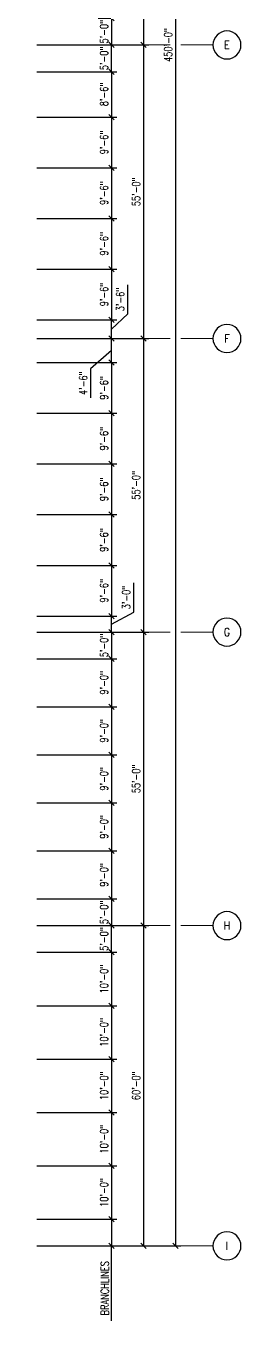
# Model space of a CAD drawing. Extents: x -14553 to 17595, y -13361 to 12610.
# Drawn here: x 9411 to 9894, y -5578 to -2657 of the extents above; entities that cross this region are included whole.
import ezdxf
from ezdxf.enums import TextEntityAlignment as Align

# ---------------------------------------------------------------- set-up
doc = ezdxf.new("R2010")
doc.units = 0
doc.header["$LTSCALE"] = 0.5
doc.header["$MEASUREMENT"] = 0
doc.layers.get('0').update_dxf_attribs({"linetype": 'CONTINUOUS'})
doc.layers.get('DEFPOINTS').update_dxf_attribs({"linetype": 'CONTINUOUS'})
doc.layers.add('Dim-Grid', color=11, linetype='CONTINUOUS', lineweight=20)
doc.layers.add('Grid-Bubbles', color=2, linetype='CONTINUOUS')
doc.styles.add('SECTION-ATTRIB-BOLD', font='simplex.shx', dxfattribs={"width": 0.75})
doc.styles.get("Standard").update_dxf_attribs({"font": 'SIMPLEX.SHX', "width": 0.75})
doc.dimstyles.new('NMBS T192', dxfattribs={"dimscale": 192, "dimtxt": 0.09375, "dimasz": 0.0625, "dimexe": 0.0625, "dimexo": 0.125, "dimgap": 0.03125, "dimtad": 1, "dimdec": 4, "dimrnd": 0.0625, "dimzin": 3, "dimdsep": 46, "dimlunit": 4, "dimtxsty": 'Standard', "dimblk1": 'OBLIQUE', "dimblk2": 'OBLIQUE', "dimsah": 1, "dimcen": -0.125, "dimclrt": 2, "dimadec": 0, "dimazin": 0, "dimtfac": 0.625, "dimtdec": 4, "dimtmove": 0, "dimatfit": 2, "dimfxl": 0.0625, "dimtvp": 0.7, "dimtolj": 1, "dimtzin": 3, "dimarcsym": 0})

# ---------------------------------------------------------------- blocks, each defined once
blk = doc.blocks.new('_OBLIQUE')
at = {"color": 0, "linetype": 'ByBlock'}
blk.add_line((-0.5, -0.5), (0.5, 0.5), dxfattribs=at)
blk = doc.blocks.new('*D196')
at = {"layer": 'DEFPOINTS', "color": 0, "transparency": 16777216}
for p in [(9411.4, -2040), (9411.4, -2700), (9675.4, -2700)]:
    blk.add_point(p, dxfattribs=at)
at = {"layer": 'Dim-Grid', "color": 0, "lineweight": -2, "transparency": 16777216}
for p, q in [((9435.4, -2040), (9687.4, -2040)), ((9675.4, -2040), (9675.4, -2700)), ((9435.4, -2700), (9687.4, -2700))]:
    blk.add_line(p, q, dxfattribs=at)
at = {"layer": 'Dim-Grid', "color": 0, "lineweight": -2, "transparency": 16777216, "xscale": 12, "yscale": 12, "zscale": 12}
for p, rotation in [((9675.4, -2040), 90), ((9675.4, -2700), 270)]:
    blk.add_blockref('_OBLIQUE', p, dxfattribs=dict(at, rotation=rotation))
at = {"layer": 'Dim-Grid', "color": 2, "transparency": 16777216, "insert": (9658.7, -2370), "char_height": 18, "attachment_point": 5, "rotation": 90}
blk.add_mtext('\\A1;55\'-0"', dxfattribs=at)
blk = doc.blocks.new('Grid-Bub')
at = {"color": 0}
blk.add_circle((0, 0), 0.164, dxfattribs=at)
at = {"style": 'SECTION-ATTRIB-BOLD', "width": 0.875}
blk.add_attdef('LABEL', text='', height=0.0938, dxfattribs=at).set_placement((0, 0), align=Align.MIDDLE_CENTER)
blk = doc.blocks.new('*D192')
at = {"layer": 'DEFPOINTS', "color": 0, "transparency": 16777216}
for p in [(9411.4, -2700), (9411.4, -3360), (9675.4, -3360)]:
    blk.add_point(p, dxfattribs=at)
at = {"layer": 'Dim-Grid', "color": 0, "lineweight": -2, "transparency": 16777216}
for p, q in [((9435.4, -2700), (9687.4, -2700)), ((9675.4, -2700), (9675.4, -3360)), ((9435.4, -3360), (9687.4, -3360))]:
    blk.add_line(p, q, dxfattribs=at)
at = {"layer": 'Dim-Grid', "color": 0, "lineweight": -2, "transparency": 16777216, "xscale": 12, "yscale": 12, "zscale": 12}
for p, rotation in [((9675.4, -2700), 90), ((9675.4, -3360), 270)]:
    blk.add_blockref('_OBLIQUE', p, dxfattribs=dict(at, rotation=rotation))
at = {"layer": 'Dim-Grid', "color": 2, "transparency": 16777216, "insert": (9658.7, -3030), "char_height": 18, "attachment_point": 5, "rotation": 90}
blk.add_mtext('\\A1;55\'-0"', dxfattribs=at)
blk = doc.blocks.new('*D193')
at = {"layer": 'DEFPOINTS', "color": 0, "transparency": 16777216}
for p in [(9411.4, -3360), (9411.4, -4020), (9675.4, -4020)]:
    blk.add_point(p, dxfattribs=at)
at = {"layer": 'Dim-Grid', "color": 0, "lineweight": -2, "transparency": 16777216}
for p, q in [((9435.4, -3360), (9687.4, -3360)), ((9675.4, -3360), (9675.4, -4020)), ((9435.4, -4020), (9687.4, -4020))]:
    blk.add_line(p, q, dxfattribs=at)
at = {"layer": 'Dim-Grid', "color": 0, "lineweight": -2, "transparency": 16777216, "xscale": 12, "yscale": 12, "zscale": 12}
for p, rotation in [((9675.4, -3360), 90), ((9675.4, -4020), 270)]:
    blk.add_blockref('_OBLIQUE', p, dxfattribs=dict(at, rotation=rotation))
at = {"layer": 'Dim-Grid', "color": 2, "transparency": 16777216, "insert": (9658.7, -3690), "char_height": 18, "attachment_point": 5, "rotation": 90}
blk.add_mtext('\\A1;55\'-0"', dxfattribs=at)
blk = doc.blocks.new('*D189')
at = {"layer": 'DEFPOINTS', "color": 0, "transparency": 16777216}
for p in [(9411.4, -4020), (9411.4, -4680), (9675.4, -4680)]:
    blk.add_point(p, dxfattribs=at)
at = {"layer": 'Dim-Grid', "color": 0, "lineweight": -2, "transparency": 16777216}
for p, q in [((9435.4, -4020), (9687.4, -4020)), ((9675.4, -4020), (9675.4, -4680)), ((9435.4, -4680), (9687.4, -4680))]:
    blk.add_line(p, q, dxfattribs=at)
at = {"layer": 'Dim-Grid', "color": 0, "lineweight": -2, "transparency": 16777216, "xscale": 12, "yscale": 12, "zscale": 12}
for p, rotation in [((9675.4, -4020), 90), ((9675.4, -4680), 270)]:
    blk.add_blockref('_OBLIQUE', p, dxfattribs=dict(at, rotation=rotation))
at = {"layer": 'Dim-Grid', "color": 2, "transparency": 16777216, "insert": (9658.7, -4350), "char_height": 18, "attachment_point": 5, "rotation": 90}
blk.add_mtext('\\A1;55\'-0"', dxfattribs=at)
blk = doc.blocks.new('*D190')
at = {"layer": 'DEFPOINTS', "color": 0, "transparency": 16777216}
for p in [(9411.4, -4680), (9411.4, -5400), (9675.4, -5400)]:
    blk.add_point(p, dxfattribs=at)
at = {"layer": 'Dim-Grid', "color": 0, "lineweight": -2, "transparency": 16777216}
for p, q in [((9435.4, -4680), (9687.4, -4680)), ((9675.4, -4680), (9675.4, -5400)), ((9435.4, -5400), (9687.4, -5400))]:
    blk.add_line(p, q, dxfattribs=at)
at = {"layer": 'Dim-Grid', "color": 0, "lineweight": -2, "transparency": 16777216, "xscale": 12, "yscale": 12, "zscale": 12}
for p, rotation in [((9675.4, -4680), 90), ((9675.4, -5400), 270)]:
    blk.add_blockref('_OBLIQUE', p, dxfattribs=dict(at, rotation=rotation))
at = {"layer": 'Dim-Grid', "color": 2, "transparency": 16777216, "insert": (9658.7, -5040), "char_height": 18, "attachment_point": 5, "rotation": 90}
blk.add_mtext('\\A1;60\'-0"', dxfattribs=at)
blk = doc.blocks.new('*D191')
at = {"layer": 'DEFPOINTS', "color": 0, "transparency": 16777216}
for p in [(9411.4, 0), (9411.4, -5400), (9747.4, -5400)]:
    blk.add_point(p, dxfattribs=at)
at = {"layer": 'Dim-Grid', "color": 0, "lineweight": -2, "transparency": 16777216}
for p, q in [((9435.4, 0), (9759.4, 0)), ((9747.4, 0), (9747.4, -5400)), ((9435.4, -5400), (9759.4, -5400))]:
    blk.add_line(p, q, dxfattribs=at)
at = {"layer": 'Dim-Grid', "color": 0, "lineweight": -2, "transparency": 16777216, "xscale": 12, "yscale": 12, "zscale": 12}
for p, rotation in [((9747.4, 0), 90), ((9747.4, -5400), 270)]:
    blk.add_blockref('_OBLIQUE', p, dxfattribs=dict(at, rotation=rotation))
at = {"layer": 'Dim-Grid', "color": 2, "transparency": 16777216, "insert": (9730.7, -2700), "char_height": 18, "attachment_point": 5, "rotation": 90}
blk.add_mtext('\\A1;450\'-0"', dxfattribs=at)
blk = doc.blocks.new('*D225')
at = {"layer": 'DEFPOINTS', "color": 0, "transparency": 16777216}
for p in [(9411.4, -2640), (9411.4, -2700), (9603.4, -2700)]:
    blk.add_point(p, dxfattribs=at)
at = {"layer": 'Dim-Grid', "color": 0, "lineweight": -2, "transparency": 16777216}
for p, q in [((9435.4, -2640), (9615.4, -2640)), ((9603.4, -2640), (9603.4, -2700)), ((9435.4, -2700), (9615.4, -2700))]:
    blk.add_line(p, q, dxfattribs=at)
at = {"layer": 'Dim-Grid', "color": 0, "lineweight": -2, "transparency": 16777216, "xscale": 12, "yscale": 12, "zscale": 12}
for p, rotation in [((9603.4, -2640), 90), ((9603.4, -2700), 270)]:
    blk.add_blockref('_OBLIQUE', p, dxfattribs=dict(at, rotation=rotation))
at = {"layer": 'Dim-Grid', "color": 2, "transparency": 16777216, "insert": (9586.7, -2670), "char_height": 18, "attachment_point": 5, "rotation": 90}
blk.add_mtext('\\A1;5\'-0"', dxfattribs=at)
blk = doc.blocks.new('*D226')
at = {"layer": 'DEFPOINTS', "color": 0, "transparency": 16777216}
for p in [(9411.4, -3984), (9603.4, -3984), (9411.4, -4020)]:
    blk.add_point(p, dxfattribs=at)
at = {"layer": 'Dim-Grid', "color": 0, "lineweight": -2, "transparency": 16777216}
for p, q in [((9653.4, -3974.9), (9653.4, -3909.5)), ((9435.4, -3984), (9615.4, -3984)), ((9603.4, -4002), (9653.4, -3974.9)), ((9603.4, -4020), (9603.4, -3984)), ((9435.4, -4020), (9615.4, -4020))]:
    blk.add_line(p, q, dxfattribs=at)
at = {"layer": 'Dim-Grid', "color": 0, "lineweight": -2, "transparency": 16777216, "xscale": 12, "yscale": 12, "zscale": 12}
for p, rotation in [((9603.4, -3984), 90), ((9603.4, -4020), 270)]:
    blk.add_blockref('_OBLIQUE', p, dxfattribs=dict(at, rotation=rotation))
at = {"layer": 'Dim-Grid', "color": 2, "transparency": 16777216, "insert": (9636.7, -3942.2), "char_height": 18, "attachment_point": 5, "rotation": 90}
blk.add_mtext('\\A1;3\'-0"', dxfattribs=at)
blk = doc.blocks.new('*D227')
at = {"layer": 'DEFPOINTS', "color": 0, "transparency": 16777216}
for p in [(9411.4, -4020), (9411.4, -4080), (9603.4, -4080)]:
    blk.add_point(p, dxfattribs=at)
at = {"layer": 'Dim-Grid', "color": 0, "lineweight": -2, "transparency": 16777216}
for p, q in [((9435.4, -4020), (9615.4, -4020)), ((9603.4, -4020), (9603.4, -4080)), ((9435.4, -4080), (9615.4, -4080))]:
    blk.add_line(p, q, dxfattribs=at)
at = {"layer": 'Dim-Grid', "color": 0, "lineweight": -2, "transparency": 16777216, "xscale": 12, "yscale": 12, "zscale": 12}
for p, rotation in [((9603.4, -4020), 90), ((9603.4, -4080), 270)]:
    blk.add_blockref('_OBLIQUE', p, dxfattribs=dict(at, rotation=rotation))
at = {"layer": 'Dim-Grid', "color": 2, "transparency": 16777216, "insert": (9586.7, -4050), "char_height": 18, "attachment_point": 5, "rotation": 90}
blk.add_mtext('\\A1;5\'-0"', dxfattribs=at)
blk = doc.blocks.new('*D233')
at = {"layer": 'DEFPOINTS', "color": 0, "transparency": 16777216}
for p in [(9411.4, -4080), (9411.4, -4188), (9603.4, -4188)]:
    blk.add_point(p, dxfattribs=at)
at = {"layer": 'Dim-Grid', "color": 0, "lineweight": -2, "transparency": 16777216}
for p, q in [((9435.4, -4080), (9615.4, -4080)), ((9603.4, -4080), (9603.4, -4188)), ((9435.4, -4188), (9615.4, -4188))]:
    blk.add_line(p, q, dxfattribs=at)
at = {"layer": 'Dim-Grid', "color": 0, "lineweight": -2, "transparency": 16777216, "xscale": 12, "yscale": 12, "zscale": 12}
for p, rotation in [((9603.4, -4080), 90), ((9603.4, -4188), 270)]:
    blk.add_blockref('_OBLIQUE', p, dxfattribs=dict(at, rotation=rotation))
at = {"layer": 'Dim-Grid', "color": 2, "transparency": 16777216, "insert": (9586.7, -4134), "char_height": 18, "attachment_point": 5, "rotation": 90}
blk.add_mtext('\\A1;9\'-0"', dxfattribs=at)
blk = doc.blocks.new('*D234')
at = {"layer": 'DEFPOINTS', "color": 0, "transparency": 16777216}
for p in [(9411.4, -4188), (9411.4, -4296), (9603.4, -4296)]:
    blk.add_point(p, dxfattribs=at)
at = {"layer": 'Dim-Grid', "color": 0, "lineweight": -2, "transparency": 16777216}
for p, q in [((9435.4, -4188), (9615.4, -4188)), ((9603.4, -4188), (9603.4, -4296)), ((9435.4, -4296), (9615.4, -4296))]:
    blk.add_line(p, q, dxfattribs=at)
at = {"layer": 'Dim-Grid', "color": 0, "lineweight": -2, "transparency": 16777216, "xscale": 12, "yscale": 12, "zscale": 12}
for p, rotation in [((9603.4, -4188), 90), ((9603.4, -4296), 270)]:
    blk.add_blockref('_OBLIQUE', p, dxfattribs=dict(at, rotation=rotation))
at = {"layer": 'Dim-Grid', "color": 2, "transparency": 16777216, "insert": (9586.7, -4242), "char_height": 18, "attachment_point": 5, "rotation": 90}
blk.add_mtext('\\A1;9\'-0"', dxfattribs=at)
blk = doc.blocks.new('*D235')
at = {"layer": 'DEFPOINTS', "color": 0, "transparency": 16777216}
for p in [(9411.4, -4296), (9411.4, -4404), (9603.4, -4404)]:
    blk.add_point(p, dxfattribs=at)
at = {"layer": 'Dim-Grid', "color": 0, "lineweight": -2, "transparency": 16777216}
for p, q in [((9435.4, -4296), (9615.4, -4296)), ((9603.4, -4296), (9603.4, -4404)), ((9435.4, -4404), (9615.4, -4404))]:
    blk.add_line(p, q, dxfattribs=at)
at = {"layer": 'Dim-Grid', "color": 0, "lineweight": -2, "transparency": 16777216, "xscale": 12, "yscale": 12, "zscale": 12}
for p, rotation in [((9603.4, -4296), 90), ((9603.4, -4404), 270)]:
    blk.add_blockref('_OBLIQUE', p, dxfattribs=dict(at, rotation=rotation))
at = {"layer": 'Dim-Grid', "color": 2, "transparency": 16777216, "insert": (9586.7, -4350), "char_height": 18, "attachment_point": 5, "rotation": 90}
blk.add_mtext('\\A1;9\'-0"', dxfattribs=at)
blk = doc.blocks.new('*D236')
at = {"layer": 'DEFPOINTS', "color": 0, "transparency": 16777216}
for p in [(9411.4, -4404), (9411.4, -4512), (9603.4, -4512)]:
    blk.add_point(p, dxfattribs=at)
at = {"layer": 'Dim-Grid', "color": 0, "lineweight": -2, "transparency": 16777216}
for p, q in [((9435.4, -4404), (9615.4, -4404)), ((9603.4, -4404), (9603.4, -4512)), ((9435.4, -4512), (9615.4, -4512))]:
    blk.add_line(p, q, dxfattribs=at)
at = {"layer": 'Dim-Grid', "color": 0, "lineweight": -2, "transparency": 16777216, "xscale": 12, "yscale": 12, "zscale": 12}
for p, rotation in [((9603.4, -4404), 90), ((9603.4, -4512), 270)]:
    blk.add_blockref('_OBLIQUE', p, dxfattribs=dict(at, rotation=rotation))
at = {"layer": 'Dim-Grid', "color": 2, "transparency": 16777216, "insert": (9586.7, -4458), "char_height": 18, "attachment_point": 5, "rotation": 90}
blk.add_mtext('\\A1;9\'-0"', dxfattribs=at)
blk = doc.blocks.new('*D237')
at = {"layer": 'DEFPOINTS', "color": 0, "transparency": 16777216}
for p in [(9411.4, -4512), (9411.4, -4620), (9603.4, -4620)]:
    blk.add_point(p, dxfattribs=at)
at = {"layer": 'Dim-Grid', "color": 0, "lineweight": -2, "transparency": 16777216}
for p, q in [((9435.4, -4512), (9615.4, -4512)), ((9603.4, -4512), (9603.4, -4620)), ((9435.4, -4620), (9615.4, -4620))]:
    blk.add_line(p, q, dxfattribs=at)
at = {"layer": 'Dim-Grid', "color": 0, "lineweight": -2, "transparency": 16777216, "xscale": 12, "yscale": 12, "zscale": 12}
for p, rotation in [((9603.4, -4512), 90), ((9603.4, -4620), 270)]:
    blk.add_blockref('_OBLIQUE', p, dxfattribs=dict(at, rotation=rotation))
at = {"layer": 'Dim-Grid', "color": 2, "transparency": 16777216, "insert": (9586.7, -4566), "char_height": 18, "attachment_point": 5, "rotation": 90}
blk.add_mtext('\\A1;9\'-0"', dxfattribs=at)
blk = doc.blocks.new('*D238')
at = {"layer": 'DEFPOINTS', "color": 0, "transparency": 16777216}
for p in [(9411.4, -4620), (9411.4, -4680), (9603.4, -4680)]:
    blk.add_point(p, dxfattribs=at)
at = {"layer": 'Dim-Grid', "color": 0, "lineweight": -2, "transparency": 16777216}
for p, q in [((9435.4, -4620), (9615.4, -4620)), ((9603.4, -4620), (9603.4, -4680)), ((9435.4, -4680), (9615.4, -4680))]:
    blk.add_line(p, q, dxfattribs=at)
at = {"layer": 'Dim-Grid', "color": 0, "lineweight": -2, "transparency": 16777216, "xscale": 12, "yscale": 12, "zscale": 12}
for p, rotation in [((9603.4, -4620), 90), ((9603.4, -4680), 270)]:
    blk.add_blockref('_OBLIQUE', p, dxfattribs=dict(at, rotation=rotation))
at = {"layer": 'Dim-Grid', "color": 2, "transparency": 16777216, "insert": (9586.7, -4650), "char_height": 18, "attachment_point": 5, "rotation": 90}
blk.add_mtext('\\A1;5\'-0"', dxfattribs=at)
blk = doc.blocks.new('*D239')
at = {"layer": 'DEFPOINTS', "color": 0, "transparency": 16777216}
for p in [(9411.4, -4680), (9603.4, -4680), (9411.4, -4740)]:
    blk.add_point(p, dxfattribs=at)
at = {"layer": 'Dim-Grid', "color": 0, "lineweight": -2, "transparency": 16777216}
for p, q in [((9435.4, -4680), (9615.4, -4680)), ((9603.4, -4740), (9603.4, -4680)), ((9435.4, -4740), (9615.4, -4740))]:
    blk.add_line(p, q, dxfattribs=at)
at = {"layer": 'Dim-Grid', "color": 0, "lineweight": -2, "transparency": 16777216, "xscale": 12, "yscale": 12, "zscale": 12}
for p, rotation in [((9603.4, -4680), 90), ((9603.4, -4740), 270)]:
    blk.add_blockref('_OBLIQUE', p, dxfattribs=dict(at, rotation=rotation))
at = {"layer": 'Dim-Grid', "color": 2, "transparency": 16777216, "insert": (9586.7, -4710), "char_height": 18, "attachment_point": 5, "rotation": 90}
blk.add_mtext('\\A1;5\'-0"', dxfattribs=at)
blk = doc.blocks.new('*D240')
at = {"layer": 'DEFPOINTS', "color": 0, "transparency": 16777216}
for p in [(9411.4, -4740), (9411.4, -4860), (9603.4, -4860)]:
    blk.add_point(p, dxfattribs=at)
at = {"layer": 'Dim-Grid', "color": 0, "lineweight": -2, "transparency": 16777216}
for p, q in [((9435.4, -4740), (9615.4, -4740)), ((9603.4, -4740), (9603.4, -4860)), ((9435.4, -4860), (9615.4, -4860))]:
    blk.add_line(p, q, dxfattribs=at)
at = {"layer": 'Dim-Grid', "color": 0, "lineweight": -2, "transparency": 16777216, "xscale": 12, "yscale": 12, "zscale": 12}
for p, rotation in [((9603.4, -4740), 90), ((9603.4, -4860), 270)]:
    blk.add_blockref('_OBLIQUE', p, dxfattribs=dict(at, rotation=rotation))
at = {"layer": 'Dim-Grid', "color": 2, "transparency": 16777216, "insert": (9586.7, -4800), "char_height": 18, "attachment_point": 5, "rotation": 90}
blk.add_mtext('\\A1;10\'-0"', dxfattribs=at)
blk = doc.blocks.new('*D241')
at = {"layer": 'DEFPOINTS', "color": 0, "transparency": 16777216}
for p in [(9411.4, -4860), (9411.4, -4980), (9603.4, -4980)]:
    blk.add_point(p, dxfattribs=at)
at = {"layer": 'Dim-Grid', "color": 0, "lineweight": -2, "transparency": 16777216}
for p, q in [((9435.4, -4860), (9615.4, -4860)), ((9603.4, -4860), (9603.4, -4980)), ((9435.4, -4980), (9615.4, -4980))]:
    blk.add_line(p, q, dxfattribs=at)
at = {"layer": 'Dim-Grid', "color": 0, "lineweight": -2, "transparency": 16777216, "xscale": 12, "yscale": 12, "zscale": 12}
for p, rotation in [((9603.4, -4860), 90), ((9603.4, -4980), 270)]:
    blk.add_blockref('_OBLIQUE', p, dxfattribs=dict(at, rotation=rotation))
at = {"layer": 'Dim-Grid', "color": 2, "transparency": 16777216, "insert": (9586.7, -4920), "char_height": 18, "attachment_point": 5, "rotation": 90}
blk.add_mtext('\\A1;10\'-0"', dxfattribs=at)
blk = doc.blocks.new('*D242')
at = {"layer": 'DEFPOINTS', "color": 0, "transparency": 16777216}
for p in [(9411.4, -4980), (9411.4, -5100), (9603.4, -5100)]:
    blk.add_point(p, dxfattribs=at)
at = {"layer": 'Dim-Grid', "color": 0, "lineweight": -2, "transparency": 16777216}
for p, q in [((9435.4, -4980), (9615.4, -4980)), ((9603.4, -4980), (9603.4, -5100)), ((9435.4, -5100), (9615.4, -5100))]:
    blk.add_line(p, q, dxfattribs=at)
at = {"layer": 'Dim-Grid', "color": 0, "lineweight": -2, "transparency": 16777216, "xscale": 12, "yscale": 12, "zscale": 12}
for p, rotation in [((9603.4, -4980), 90), ((9603.4, -5100), 270)]:
    blk.add_blockref('_OBLIQUE', p, dxfattribs=dict(at, rotation=rotation))
at = {"layer": 'Dim-Grid', "color": 2, "transparency": 16777216, "insert": (9586.7, -5040), "char_height": 18, "attachment_point": 5, "rotation": 90}
blk.add_mtext('\\A1;10\'-0"', dxfattribs=at)
blk = doc.blocks.new('*D228')
at = {"layer": 'DEFPOINTS', "color": 0, "transparency": 16777216}
for p in [(9411.4, -5100), (9411.4, -5220), (9603.4, -5220)]:
    blk.add_point(p, dxfattribs=at)
at = {"layer": 'Dim-Grid', "color": 0, "lineweight": -2, "transparency": 16777216}
for p, q in [((9435.4, -5100), (9615.4, -5100)), ((9603.4, -5100), (9603.4, -5220)), ((9435.4, -5220), (9615.4, -5220))]:
    blk.add_line(p, q, dxfattribs=at)
at = {"layer": 'Dim-Grid', "color": 0, "lineweight": -2, "transparency": 16777216, "xscale": 12, "yscale": 12, "zscale": 12}
for p, rotation in [((9603.4, -5100), 90), ((9603.4, -5220), 270)]:
    blk.add_blockref('_OBLIQUE', p, dxfattribs=dict(at, rotation=rotation))
at = {"layer": 'Dim-Grid', "color": 2, "transparency": 16777216, "insert": (9586.7, -5160), "char_height": 18, "attachment_point": 5, "rotation": 90}
blk.add_mtext('\\A1;10\'-0"', dxfattribs=at)
blk = doc.blocks.new('*D229')
at = {"layer": 'DEFPOINTS', "color": 0, "transparency": 16777216}
for p in [(9411.4, -5220), (9411.4, -5340), (9603.4, -5340)]:
    blk.add_point(p, dxfattribs=at)
at = {"layer": 'Dim-Grid', "color": 0, "lineweight": -2, "transparency": 16777216}
for p, q in [((9435.4, -5220), (9615.4, -5220)), ((9603.4, -5220), (9603.4, -5340)), ((9435.4, -5340), (9615.4, -5340))]:
    blk.add_line(p, q, dxfattribs=at)
at = {"layer": 'Dim-Grid', "color": 0, "lineweight": -2, "transparency": 16777216, "xscale": 12, "yscale": 12, "zscale": 12}
for p, rotation in [((9603.4, -5220), 90), ((9603.4, -5340), 270)]:
    blk.add_blockref('_OBLIQUE', p, dxfattribs=dict(at, rotation=rotation))
at = {"layer": 'Dim-Grid', "color": 2, "transparency": 16777216, "insert": (9586.7, -5280), "char_height": 18, "attachment_point": 5, "rotation": 90}
blk.add_mtext('\\A1;10\'-0"', dxfattribs=at)
blk = doc.blocks.new('*D230')
at = {"layer": 'DEFPOINTS', "color": 0, "transparency": 16777216}
for p in [(9411.4, -3870), (9411.4, -3984), (9603.4, -3984)]:
    blk.add_point(p, dxfattribs=at)
at = {"layer": 'Dim-Grid', "color": 0, "lineweight": -2, "transparency": 16777216}
for p, q in [((9435.4, -3870), (9615.4, -3870)), ((9603.4, -3870), (9603.4, -3984)), ((9435.4, -3984), (9615.4, -3984))]:
    blk.add_line(p, q, dxfattribs=at)
at = {"layer": 'Dim-Grid', "color": 0, "lineweight": -2, "transparency": 16777216, "xscale": 12, "yscale": 12, "zscale": 12}
for p, rotation in [((9603.4, -3870), 90), ((9603.4, -3984), 270)]:
    blk.add_blockref('_OBLIQUE', p, dxfattribs=dict(at, rotation=rotation))
at = {"layer": 'Dim-Grid', "color": 2, "transparency": 16777216, "insert": (9586.7, -3927), "char_height": 18, "attachment_point": 5, "rotation": 90}
blk.add_mtext('\\A1;9\'-6"', dxfattribs=at)
blk = doc.blocks.new('*D231')
at = {"layer": 'DEFPOINTS', "color": 0, "transparency": 16777216}
for p in [(9411.4, -3756), (9411.4, -3870), (9603.4, -3870)]:
    blk.add_point(p, dxfattribs=at)
at = {"layer": 'Dim-Grid', "color": 0, "lineweight": -2, "transparency": 16777216}
for p, q in [((9435.4, -3756), (9615.4, -3756)), ((9603.4, -3756), (9603.4, -3870)), ((9435.4, -3870), (9615.4, -3870))]:
    blk.add_line(p, q, dxfattribs=at)
at = {"layer": 'Dim-Grid', "color": 0, "lineweight": -2, "transparency": 16777216, "xscale": 12, "yscale": 12, "zscale": 12}
for p, rotation in [((9603.4, -3756), 90), ((9603.4, -3870), 270)]:
    blk.add_blockref('_OBLIQUE', p, dxfattribs=dict(at, rotation=rotation))
at = {"layer": 'Dim-Grid', "color": 2, "transparency": 16777216, "insert": (9586.7, -3813), "char_height": 18, "attachment_point": 5, "rotation": 90}
blk.add_mtext('\\A1;9\'-6"', dxfattribs=at)
blk = doc.blocks.new('*D232')
at = {"layer": 'DEFPOINTS', "color": 0, "transparency": 16777216}
for p in [(9411.4, -3642), (9411.4, -3756), (9603.4, -3756)]:
    blk.add_point(p, dxfattribs=at)
at = {"layer": 'Dim-Grid', "color": 0, "lineweight": -2, "transparency": 16777216}
for p, q in [((9435.4, -3642), (9615.4, -3642)), ((9603.4, -3642), (9603.4, -3756)), ((9435.4, -3756), (9615.4, -3756))]:
    blk.add_line(p, q, dxfattribs=at)
at = {"layer": 'Dim-Grid', "color": 0, "lineweight": -2, "transparency": 16777216, "xscale": 12, "yscale": 12, "zscale": 12}
for p, rotation in [((9603.4, -3642), 90), ((9603.4, -3756), 270)]:
    blk.add_blockref('_OBLIQUE', p, dxfattribs=dict(at, rotation=rotation))
at = {"layer": 'Dim-Grid', "color": 2, "transparency": 16777216, "insert": (9586.7, -3699), "char_height": 18, "attachment_point": 5, "rotation": 90}
blk.add_mtext('\\A1;9\'-6"', dxfattribs=at)
blk = doc.blocks.new('*D243')
at = {"layer": 'DEFPOINTS', "color": 0, "transparency": 16777216}
for p in [(9411.4, -3528), (9411.4, -3642), (9603.4, -3642)]:
    blk.add_point(p, dxfattribs=at)
at = {"layer": 'Dim-Grid', "color": 0, "lineweight": -2, "transparency": 16777216}
for p, q in [((9435.4, -3528), (9615.4, -3528)), ((9603.4, -3528), (9603.4, -3642)), ((9435.4, -3642), (9615.4, -3642))]:
    blk.add_line(p, q, dxfattribs=at)
at = {"layer": 'Dim-Grid', "color": 0, "lineweight": -2, "transparency": 16777216, "xscale": 12, "yscale": 12, "zscale": 12}
for p, rotation in [((9603.4, -3528), 90), ((9603.4, -3642), 270)]:
    blk.add_blockref('_OBLIQUE', p, dxfattribs=dict(at, rotation=rotation))
at = {"layer": 'Dim-Grid', "color": 2, "transparency": 16777216, "insert": (9586.7, -3585), "char_height": 18, "attachment_point": 5, "rotation": 90}
blk.add_mtext('\\A1;9\'-6"', dxfattribs=at)
blk = doc.blocks.new('*D244')
at = {"layer": 'DEFPOINTS', "color": 0, "transparency": 16777216}
for p in [(9411.4, -3414), (9411.4, -3528), (9603.4, -3528)]:
    blk.add_point(p, dxfattribs=at)
at = {"layer": 'Dim-Grid', "color": 0, "lineweight": -2, "transparency": 16777216}
for p, q in [((9435.4, -3414), (9615.4, -3414)), ((9603.4, -3414), (9603.4, -3528)), ((9435.4, -3528), (9615.4, -3528))]:
    blk.add_line(p, q, dxfattribs=at)
at = {"layer": 'Dim-Grid', "color": 0, "lineweight": -2, "transparency": 16777216, "xscale": 12, "yscale": 12, "zscale": 12}
for p, rotation in [((9603.4, -3414), 90), ((9603.4, -3528), 270)]:
    blk.add_blockref('_OBLIQUE', p, dxfattribs=dict(at, rotation=rotation))
at = {"layer": 'Dim-Grid', "color": 2, "transparency": 16777216, "insert": (9586.7, -3471), "char_height": 18, "attachment_point": 5, "rotation": 90}
blk.add_mtext('\\A1;9\'-6"', dxfattribs=at)
blk = doc.blocks.new('*D245')
at = {"layer": 'DEFPOINTS', "color": 0, "transparency": 16777216}
for p in [(9411.4, -3360), (9603.4, -3360), (9411.4, -3414)]:
    blk.add_point(p, dxfattribs=at)
at = {"layer": 'Dim-Grid', "color": 0, "lineweight": -2, "transparency": 16777216}
for p, q in [((9435.4, -3360), (9615.4, -3360)), ((9603.4, -3387), (9556.6, -3427.8)), ((9603.4, -3414), (9603.4, -3360)), ((9435.4, -3414), (9615.4, -3414)), ((9556.6, -3427.8), (9556.6, -3493.1))]:
    blk.add_line(p, q, dxfattribs=at)
at = {"layer": 'Dim-Grid', "color": 0, "lineweight": -2, "transparency": 16777216, "xscale": 12, "yscale": 12, "zscale": 12}
for p, rotation in [((9603.4, -3360), 90), ((9603.4, -3414), 270)]:
    blk.add_blockref('_OBLIQUE', p, dxfattribs=dict(at, rotation=rotation))
at = {"layer": 'Dim-Grid', "color": 2, "transparency": 16777216, "insert": (9539.9, -3460.4), "char_height": 18, "attachment_point": 5, "rotation": 90}
blk.add_mtext('\\A1;4\'-6"', dxfattribs=at)
blk = doc.blocks.new('*D246')
at = {"layer": 'DEFPOINTS', "color": 0, "transparency": 16777216}
for p in [(9411.4, -3318), (9603.4, -3318), (9411.4, -3360)]:
    blk.add_point(p, dxfattribs=at)
at = {"layer": 'Dim-Grid', "color": 0, "lineweight": -2, "transparency": 16777216}
for p, q in [((9639.9, -3304.7), (9639.9, -3239.4)), ((9435.4, -3318), (9615.4, -3318)), ((9603.4, -3339), (9639.9, -3304.7)), ((9603.4, -3360), (9603.4, -3318)), ((9435.4, -3360), (9615.4, -3360))]:
    blk.add_line(p, q, dxfattribs=at)
at = {"layer": 'Dim-Grid', "color": 0, "lineweight": -2, "transparency": 16777216, "xscale": 12, "yscale": 12, "zscale": 12}
for p, rotation in [((9603.4, -3318), 90), ((9603.4, -3360), 270)]:
    blk.add_blockref('_OBLIQUE', p, dxfattribs=dict(at, rotation=rotation))
at = {"layer": 'Dim-Grid', "color": 2, "transparency": 16777216, "insert": (9623.2, -3272.1), "char_height": 18, "attachment_point": 5, "rotation": 90}
blk.add_mtext('\\A1;3\'-6"', dxfattribs=at)
blk = doc.blocks.new('*D247')
at = {"layer": 'DEFPOINTS', "color": 0, "transparency": 16777216}
for p in [(9411.4, -3204), (9411.4, -3318), (9603.4, -3318)]:
    blk.add_point(p, dxfattribs=at)
at = {"layer": 'Dim-Grid', "color": 0, "lineweight": -2, "transparency": 16777216}
for p, q in [((9435.4, -3204), (9615.4, -3204)), ((9603.4, -3204), (9603.4, -3318)), ((9435.4, -3318), (9615.4, -3318))]:
    blk.add_line(p, q, dxfattribs=at)
at = {"layer": 'Dim-Grid', "color": 0, "lineweight": -2, "transparency": 16777216, "xscale": 12, "yscale": 12, "zscale": 12}
for p, rotation in [((9603.4, -3204), 90), ((9603.4, -3318), 270)]:
    blk.add_blockref('_OBLIQUE', p, dxfattribs=dict(at, rotation=rotation))
at = {"layer": 'Dim-Grid', "color": 2, "transparency": 16777216, "insert": (9586.7, -3261), "char_height": 18, "attachment_point": 5, "rotation": 90}
blk.add_mtext('\\A1;9\'-6"', dxfattribs=at)
blk = doc.blocks.new('*D248')
at = {"layer": 'DEFPOINTS', "color": 0, "transparency": 16777216}
for p in [(9411.4, -3090), (9411.4, -3204), (9603.4, -3204)]:
    blk.add_point(p, dxfattribs=at)
at = {"layer": 'Dim-Grid', "color": 0, "lineweight": -2, "transparency": 16777216}
for p, q in [((9435.4, -3090), (9615.4, -3090)), ((9603.4, -3090), (9603.4, -3204)), ((9435.4, -3204), (9615.4, -3204))]:
    blk.add_line(p, q, dxfattribs=at)
at = {"layer": 'Dim-Grid', "color": 0, "lineweight": -2, "transparency": 16777216, "xscale": 12, "yscale": 12, "zscale": 12}
for p, rotation in [((9603.4, -3090), 90), ((9603.4, -3204), 270)]:
    blk.add_blockref('_OBLIQUE', p, dxfattribs=dict(at, rotation=rotation))
at = {"layer": 'Dim-Grid', "color": 2, "transparency": 16777216, "insert": (9586.7, -3147), "char_height": 18, "attachment_point": 5, "rotation": 90}
blk.add_mtext('\\A1;9\'-6"', dxfattribs=at)
blk = doc.blocks.new('*D249')
at = {"layer": 'DEFPOINTS', "color": 0, "transparency": 16777216}
for p in [(9411.4, -2976), (9411.4, -3090), (9603.4, -3090)]:
    blk.add_point(p, dxfattribs=at)
at = {"layer": 'Dim-Grid', "color": 0, "lineweight": -2, "transparency": 16777216}
for p, q in [((9435.4, -2976), (9615.4, -2976)), ((9603.4, -2976), (9603.4, -3090)), ((9435.4, -3090), (9615.4, -3090))]:
    blk.add_line(p, q, dxfattribs=at)
at = {"layer": 'Dim-Grid', "color": 0, "lineweight": -2, "transparency": 16777216, "xscale": 12, "yscale": 12, "zscale": 12}
for p, rotation in [((9603.4, -2976), 90), ((9603.4, -3090), 270)]:
    blk.add_blockref('_OBLIQUE', p, dxfattribs=dict(at, rotation=rotation))
at = {"layer": 'Dim-Grid', "color": 2, "transparency": 16777216, "insert": (9586.7, -3033), "char_height": 18, "attachment_point": 5, "rotation": 90}
blk.add_mtext('\\A1;9\'-6"', dxfattribs=at)
blk = doc.blocks.new('*D250')
at = {"layer": 'DEFPOINTS', "color": 0, "transparency": 16777216}
for p in [(9411.4, -2862), (9411.4, -2976), (9603.4, -2976)]:
    blk.add_point(p, dxfattribs=at)
at = {"layer": 'Dim-Grid', "color": 0, "lineweight": -2, "transparency": 16777216}
for p, q in [((9435.4, -2862), (9615.4, -2862)), ((9603.4, -2862), (9603.4, -2976)), ((9435.4, -2976), (9615.4, -2976))]:
    blk.add_line(p, q, dxfattribs=at)
at = {"layer": 'Dim-Grid', "color": 0, "lineweight": -2, "transparency": 16777216, "xscale": 12, "yscale": 12, "zscale": 12}
for p, rotation in [((9603.4, -2862), 90), ((9603.4, -2976), 270)]:
    blk.add_blockref('_OBLIQUE', p, dxfattribs=dict(at, rotation=rotation))
at = {"layer": 'Dim-Grid', "color": 2, "transparency": 16777216, "insert": (9586.7, -2919), "char_height": 18, "attachment_point": 5, "rotation": 90}
blk.add_mtext('\\A1;9\'-6"', dxfattribs=at)
blk = doc.blocks.new('*D251')
at = {"layer": 'DEFPOINTS', "color": 0, "transparency": 16777216}
for p in [(9411.4, -2760), (9411.4, -2862), (9603.4, -2862)]:
    blk.add_point(p, dxfattribs=at)
at = {"layer": 'Dim-Grid', "color": 0, "lineweight": -2, "transparency": 16777216}
for p, q in [((9435.4, -2760), (9615.4, -2760)), ((9603.4, -2760), (9603.4, -2862)), ((9435.4, -2862), (9615.4, -2862))]:
    blk.add_line(p, q, dxfattribs=at)
at = {"layer": 'Dim-Grid', "color": 0, "lineweight": -2, "transparency": 16777216, "xscale": 12, "yscale": 12, "zscale": 12}
for p, rotation in [((9603.4, -2760), 90), ((9603.4, -2862), 270)]:
    blk.add_blockref('_OBLIQUE', p, dxfattribs=dict(at, rotation=rotation))
at = {"layer": 'Dim-Grid', "color": 2, "transparency": 16777216, "insert": (9586.7, -2811), "char_height": 18, "attachment_point": 5, "rotation": 90}
blk.add_mtext('\\A1;8\'-6"', dxfattribs=at)
blk = doc.blocks.new('*D252')
at = {"layer": 'DEFPOINTS', "color": 0, "transparency": 16777216}
for p in [(9411.4, -2700), (9603.4, -2700), (9411.4, -2760)]:
    blk.add_point(p, dxfattribs=at)
at = {"layer": 'Dim-Grid', "color": 0, "lineweight": -2, "transparency": 16777216}
for p, q in [((9435.4, -2700), (9615.4, -2700)), ((9603.4, -2760), (9603.4, -2700)), ((9435.4, -2760), (9615.4, -2760))]:
    blk.add_line(p, q, dxfattribs=at)
at = {"layer": 'Dim-Grid', "color": 0, "lineweight": -2, "transparency": 16777216, "xscale": 12, "yscale": 12, "zscale": 12}
for p, rotation in [((9603.4, -2700), 90), ((9603.4, -2760), 270)]:
    blk.add_blockref('_OBLIQUE', p, dxfattribs=dict(at, rotation=rotation))
at = {"layer": 'Dim-Grid', "color": 2, "transparency": 16777216, "insert": (9586.7, -2730), "char_height": 18, "attachment_point": 5, "rotation": 90}
blk.add_mtext('\\A1;5\'-0"', dxfattribs=at)
blk = doc.blocks.new('*D323')
at = {"layer": 'DEFPOINTS', "color": 0, "transparency": 16777216}
for p in [(9411.4, -5340), (9411.4, -5400), (9603.4, -5400)]:
    blk.add_point(p, dxfattribs=at)
at = {"layer": 'Dim-Grid', "color": 0, "lineweight": -2, "transparency": 16777216}
for p, q in [((9435.4, -5340), (9615.4, -5340)), ((9603.4, -5340), (9603.4, -5400)), ((9435.4, -5400), (9615.4, -5400)), ((9603.4, -5568.5), (9603.4, -5400))]:
    blk.add_line(p, q, dxfattribs=at)
at = {"layer": 'Dim-Grid', "color": 0, "lineweight": -2, "transparency": 16777216, "xscale": 12, "yscale": 12, "zscale": 12}
for p, rotation in [((9603.4, -5340), 90), ((9603.4, -5400), 270)]:
    blk.add_blockref('_OBLIQUE', p, dxfattribs=dict(at, rotation=rotation))
at = {"layer": 'Dim-Grid', "color": 2, "transparency": 16777216, "insert": (9588.4, -5495.3), "char_height": 18, "attachment_point": 5, "rotation": 90}
blk.add_mtext('\\A1;BRANCHLINES', dxfattribs=at)

msp = doc.modelspace()

# ---------------------------------------------------------------- linework, layer by layer
at = {"layer": 'Dim-Grid'}
for p, q in [((9687.43753, -2700), (9735.43753, -2700)), ((9759.43753, -2700), (9831.43753, -2700)), ((9687.43753, -3360), (9735.43753, -3360)), ((9759.43753, -3360), (9831.43753, -3360)), ((9687.43753, -4020), (9735.43753, -4020)), ((9759.43753, -4020), (9831.43753, -4020)), ((9687.43753, -4680), (9735.43753, -4680)), ((9759.43753, -4680), (9831.43753, -4680)), ((9687.43753, -5400), (9735.43753, -5400)), ((9759.43753, -5400), (9831.43753, -5400))]:
    msp.add_line(p, q, dxfattribs=at)

# ---------------------------------------------------------------- block references
at = {"layer": 'Grid-Bubbles'}
ref = msp.add_blockref('Grid-Bub', (9862.93753, -2700), dxfattribs=dict(at, xscale=-192, yscale=192))
ref.add_attrib('LABEL', 'E', dxfattribs={"layer": '0', "height": 18.00005, "style": 'SECTION-ATTRIB-BOLD', "width": 0.875}).set_placement((9862.93753, -2700), align=Align.MIDDLE_CENTER)
ref = msp.add_blockref('Grid-Bub', (9862.93753, -3360), dxfattribs=dict(at, xscale=-192, yscale=192))
ref.add_attrib('LABEL', 'F', dxfattribs={"layer": '0', "height": 18.00005, "style": 'SECTION-ATTRIB-BOLD', "width": 0.875}).set_placement((9862.93753, -3360), align=Align.MIDDLE_CENTER)
ref = msp.add_blockref('Grid-Bub', (9862.93753, -4020), dxfattribs=dict(at, xscale=-192, yscale=192))
ref.add_attrib('LABEL', 'G', dxfattribs={"layer": '0', "height": 18.00005, "style": 'SECTION-ATTRIB-BOLD', "width": 0.875}).set_placement((9862.93753, -4020), align=Align.MIDDLE_CENTER)
ref = msp.add_blockref('Grid-Bub', (9862.93753, -4680), dxfattribs=dict(at, xscale=-192, yscale=192))
ref.add_attrib('LABEL', 'H', dxfattribs={"layer": '0', "height": 18.00005, "style": 'SECTION-ATTRIB-BOLD', "width": 0.875}).set_placement((9862.93753, -4680), align=Align.MIDDLE_CENTER)
ref = msp.add_blockref('Grid-Bub', (9862.93753, -5400), dxfattribs=dict(at, xscale=-192, yscale=192))
ref.add_attrib('LABEL', 'I', dxfattribs={"layer": '0', "height": 18.00005, "style": 'SECTION-ATTRIB-BOLD', "width": 0.875}).set_placement((9862.93753, -5400), align=Align.MIDDLE_CENTER)

# ---------------------------------------------------------------- dimensions: what is measured, and where the dimension line sits
at = {"layer": 'Dim-Grid'}
for base, p1, p2, picture, middle in [((9747.43753, -5400), (9411.43753, 0), (9411.43753, -5400), '*D191', (9730.72324, -2700)), ((9675.43753, -2700), (9411.43753, -2040), (9411.43753, -2700), '*D196', (9658.72324, -2370)), ((9675.43753, -3360), (9411.43753, -2700), (9411.43753, -3360), '*D192', (9658.72324, -3030)), ((9675.43753, -4020), (9411.43753, -3360), (9411.43753, -4020), '*D193', (9658.72324, -3690)), ((9675.43753, -4680), (9411.43753, -4020), (9411.43753, -4680), '*D189', (9658.72324, -4350)), ((9675.43753, -5400), (9411.43753, -4680), (9411.43753, -5400), '*D190', (9658.72324, -5040))]:
    dim = msp.add_linear_dim(base=base, p1=p1, p2=p2, angle=90, dimstyle='NMBS T192', dxfattribs=at)
    dim.commit()
    dim.dimension.update_dxf_attribs({"geometry": picture, "text_midpoint": middle})
for base, p1, p2, angle, picture, middle in [((9603.43753, -2700), (9411.43753, -2640), (9411.43753, -2700), 90, '*D225', (9603.43753, -2670)), ((9603.43753, -2700), (9411.43753, -2760), (9411.43753, -2700), 270, '*D252', (9603.43753, -2730)), ((9603.43753, -3318), (9411.43753, -3360), (9411.43753, -3318), 270, '*D246', (9639.8661, -3298.73127)), ((9603.43753, -3360), (9411.43753, -3414), (9411.43753, -3360), 270, '*D245', (9556.6421, -3433.76854)), ((9603.43753, -3984), (9411.43753, -4020), (9411.43753, -3984), 270, '*D226', (9653.42824, -3968.88966)), ((9603.43753, -4080), (9411.43753, -4020), (9411.43753, -4080), 270, '*D227', (9603.43753, -4050)), ((9603.43753, -4680), (9411.43753, -4620), (9411.43753, -4680), 270, '*D238', (9603.43753, -4650)), ((9603.43753, -4680), (9411.43753, -4740), (9411.43753, -4680), 90, '*D239', (9603.43753, -4710))]:
    dim = msp.add_linear_dim(base=base, p1=p1, p2=p2, angle=angle, dimstyle='NMBS T192', override={"dimtmove": 1}, dxfattribs=at)
    dim.commit()
    dim.dimension.update_dxf_attribs({"geometry": picture, "text_midpoint": middle, "dimtype": 160})
for base, p1, p2, picture, middle in [((9603.43753, -2862), (9411.43753, -2760), (9411.43753, -2862), '*D251', (9586.72324, -2811)), ((9603.43753, -2976), (9411.43753, -2862), (9411.43753, -2976), '*D250', (9586.72324, -2919)), ((9603.43753, -3090), (9411.43753, -2976), (9411.43753, -3090), '*D249', (9586.72324, -3033)), ((9603.43753, -3204), (9411.43753, -3090), (9411.43753, -3204), '*D248', (9586.72324, -3147)), ((9603.43753, -3318), (9411.43753, -3204), (9411.43753, -3318), '*D247', (9586.72324, -3261)), ((9603.43753, -3528), (9411.43753, -3414), (9411.43753, -3528), '*D244', (9586.72324, -3471)), ((9603.43753, -3642), (9411.43753, -3528), (9411.43753, -3642), '*D243', (9586.72324, -3585)), ((9603.43753, -3756), (9411.43753, -3642), (9411.43753, -3756), '*D232', (9586.72324, -3699)), ((9603.43753, -3870), (9411.43753, -3756), (9411.43753, -3870), '*D231', (9586.72324, -3813)), ((9603.43753, -3984), (9411.43753, -3870), (9411.43753, -3984), '*D230', (9586.72324, -3927)), ((9603.43753, -4188), (9411.43753, -4080), (9411.43753, -4188), '*D233', (9586.72324, -4134)), ((9603.43753, -4296), (9411.43753, -4188), (9411.43753, -4296), '*D234', (9586.72324, -4242)), ((9603.43753, -4404), (9411.43753, -4296), (9411.43753, -4404), '*D235', (9586.72324, -4350)), ((9603.43753, -4512), (9411.43753, -4404), (9411.43753, -4512), '*D236', (9586.72324, -4458)), ((9603.43753, -4620), (9411.43753, -4512), (9411.43753, -4620), '*D237', (9586.72324, -4566)), ((9603.43753, -4860), (9411.43753, -4740), (9411.43753, -4860), '*D240', (9586.72324, -4800)), ((9603.43753, -4980), (9411.43753, -4860), (9411.43753, -4980), '*D241', (9586.72324, -4920)), ((9603.43753, -5100), (9411.43753, -4980), (9411.43753, -5100), '*D242', (9586.72324, -5040)), ((9603.43753, -5220), (9411.43753, -5100), (9411.43753, -5220), '*D228', (9586.72324, -5160)), ((9603.43753, -5340), (9411.43753, -5220), (9411.43753, -5340), '*D229', (9586.72324, -5280))]:
    dim = msp.add_linear_dim(base=base, p1=p1, p2=p2, angle=270, dimstyle='NMBS T192', override={"dimtmove": 1}, dxfattribs=at)
    dim.commit()
    dim.dimension.update_dxf_attribs({"geometry": picture, "text_midpoint": middle})
dim = msp.add_linear_dim(base=(9603.43753, -5400), p1=(9411.43753, -5340), p2=(9411.43753, -5400), angle=270, text='BRANCHLINES', dimstyle='NMBS T192', override={"dimtmove": 1}, dxfattribs=at)
dim.commit()
dim.dimension.update_dxf_attribs({"geometry": '*D323', "text_midpoint": (9603.43753, -5495.32714), "dimtype": 160})

doc.saveas('drawing.dxf')
